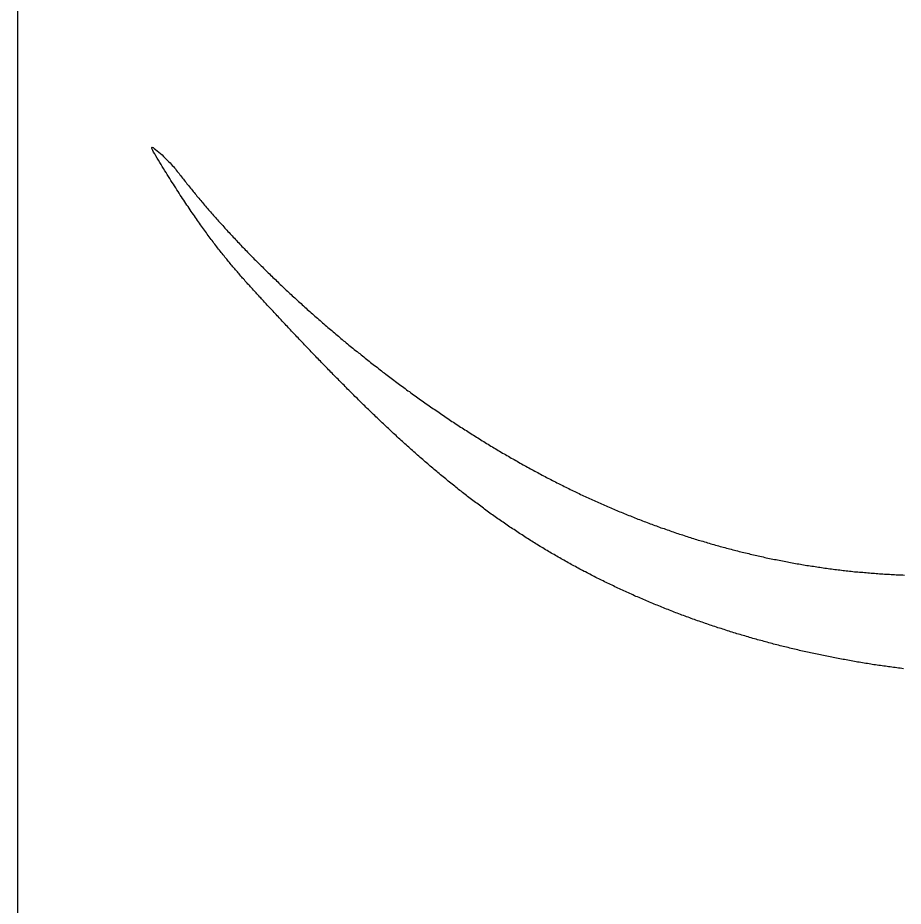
# Model space of a CAD drawing. Extents: x 63 to 788, y 423 to 1014.
# Drawn here: x 500.4 to 505.86, y 810.27 to 815.75 of the extents above; entities that cross this region are included whole.
import ezdxf

# ---------------------------------------------------------------- set-up
doc = ezdxf.new("R2010")
doc.units = 0
doc.header["$MEASUREMENT"] = 0
doc.layers.add('LAYER_1', color=7, linetype='CONTINUOUS')

msp = doc.modelspace()

# ---------------------------------------------------------------- linework, layer by layer
at = {"layer": 'LAYER_1', "color": 1}
msp.add_polyline3d([(500.4, 809.714, 0), (500.4, 810.366, 0), (500.4, 811.019, 0), (500.4, 811.672, 0), (500.4, 812.324, 0), (500.4, 812.977, 0), (500.4, 813.629, 0), (500.4, 814.282, 0), (500.4, 814.935, 0), (500.4, 815.587, 0), (500.4, 816.24, 0)], dxfattribs=at)
at = {"layer": 'LAYER_1', "color": 7}
msp.add_polyline3d([(505.8562, 811.736, 0), (505.8461, 811.738, 0), (505.836, 811.739, 0), (505.8259, 811.74, 0), (505.8159, 811.742, 0), (505.8058, 811.743, 0), (505.7957, 811.744, 0), (505.7857, 811.746, 0), (505.7756, 811.747, 0), (505.7655, 811.748, 0), (505.7555, 811.75, 0), (505.7454, 811.751, 0), (505.7354, 811.752, 0), (505.7253, 811.754, 0), (505.7153, 811.755, 0), (505.7052, 811.757, 0), (505.6952, 811.758, 0), (505.6851, 811.76, 0), (505.6751, 811.761, 0), (505.665, 811.763, 0), (505.655, 811.764, 0), (505.6449, 811.766, 0), (505.6349, 811.768, 0), (505.6249, 811.769, 0), (505.6148, 811.771, 0), (505.6048, 811.772, 0), (505.5948, 811.774, 0), (505.5847, 811.776, 0), (505.5747, 811.777, 0), (505.5647, 811.779, 0), (505.5547, 811.781, 0), (505.5447, 811.783, 0), (505.5347, 811.784, 0), (505.5246, 811.786, 0), (505.5146, 811.788, 0), (505.5046, 811.79, 0), (505.4946, 811.792, 0), (505.4846, 811.793, 0), (505.4746, 811.795, 0), (505.4646, 811.797, 0), (505.4546, 811.799, 0), (505.4446, 811.801, 0), (505.4346, 811.803, 0), (505.4246, 811.805, 0), (505.4147, 811.807, 0), (505.4047, 811.809, 0), (505.3947, 811.811, 0), (505.3847, 811.813, 0), (505.3748, 811.815, 0), (505.3648, 811.817, 0), (505.3548, 811.819, 0), (505.3448, 811.821, 0), (505.3349, 811.823, 0), (505.3249, 811.825, 0), (505.315, 811.827, 0), (505.305, 811.829, 0), (505.295, 811.831, 0), (505.2851, 811.834, 0), (505.2751, 811.836, 0), (505.2652, 811.838, 0), (505.2553, 811.84, 0), (505.2453, 811.842, 0), (505.2354, 811.845, 0), (505.2255, 811.847, 0), (505.2155, 811.849, 0), (505.2056, 811.852, 0), (505.1957, 811.854, 0), (505.1857, 811.856, 0), (505.1758, 811.859, 0), (505.1659, 811.861, 0), (505.156, 811.863, 0), (505.1461, 811.866, 0), (505.1362, 811.868, 0), (505.1263, 811.871, 0), (505.1164, 811.873, 0), (505.1065, 811.876, 0), (505.0966, 811.878, 0), (505.0867, 811.881, 0), (505.0768, 811.883, 0), (505.0669, 811.886, 0), (505.057, 811.888, 0), (505.0472, 811.891, 0), (505.0373, 811.893, 0), (505.0274, 811.896, 0), (505.0176, 811.899, 0), (505.0077, 811.901, 0), (504.9978, 811.904, 0), (504.988, 811.907, 0), (504.9781, 811.909, 0), (504.9683, 811.912, 0), (504.9585, 811.915, 0), (504.9486, 811.918, 0), (504.9388, 811.92, 0), (504.9289, 811.923, 0), (504.9191, 811.926, 0), (504.9093, 811.929, 0), (504.8995, 811.932, 0), (504.8897, 811.935, 0), (504.8799, 811.938, 0), (504.8701, 811.94, 0), (504.8603, 811.943, 0), (504.8505, 811.946, 0), (504.8407, 811.949, 0), (504.8309, 811.952, 0), (504.8211, 811.955, 0), (504.8114, 811.958, 0), (504.8016, 811.961, 0), (504.7918, 811.964, 0), (504.7821, 811.967, 0), (504.7723, 811.97, 0), (504.7626, 811.973, 0), (504.7529, 811.977, 0), (504.7431, 811.98, 0), (504.7334, 811.983, 0), (504.7237, 811.986, 0), (504.714, 811.989, 0), (504.7042, 811.992, 0), (504.6945, 811.996, 0), (504.6848, 811.999, 0), (504.6751, 812.002, 0), (504.6655, 812.005, 0), (504.6558, 812.009, 0), (504.6461, 812.012, 0), (504.6364, 812.015, 0), (504.6268, 812.019, 0), (504.6171, 812.022, 0), (504.6075, 812.025, 0), (504.5978, 812.029, 0), (504.5882, 812.032, 0), (504.5786, 812.035, 0), (504.5689, 812.039, 0), (504.5593, 812.042, 0), (504.5497, 812.046, 0), (504.5401, 812.049, 0), (504.5305, 812.053, 0), (504.5209, 812.056, 0), (504.5113, 812.06, 0), (504.5018, 812.063, 0), (504.4922, 812.067, 0), (504.4827, 812.071, 0), (504.4731, 812.074, 0), (504.4636, 812.078, 0), (504.454, 812.081, 0), (504.4445, 812.085, 0), (504.435, 812.089, 0), (504.4255, 812.093, 0), (504.416, 812.096, 0), (504.4065, 812.1, 0), (504.397, 812.104, 0), (504.3875, 812.107, 0), (504.378, 812.111, 0), (504.3686, 812.115, 0), (504.3591, 812.119, 0), (504.3497, 812.123, 0), (504.3402, 812.127, 0), (504.3308, 812.13, 0), (504.3214, 812.134, 0), (504.3119, 812.138, 0), (504.3025, 812.142, 0), (504.2931, 812.146, 0), (504.2838, 812.15, 0), (504.2744, 812.154, 0), (504.265, 812.158, 0), (504.2556, 812.162, 0), (504.2463, 812.166, 0), (504.2369, 812.17, 0), (504.2276, 812.174, 0), (504.2183, 812.178, 0), (504.209, 812.182, 0), (504.1997, 812.186, 0), (504.1904, 812.191, 0), (504.1811, 812.195, 0), (504.1718, 812.199, 0), (504.1625, 812.203, 0), (504.1533, 812.207, 0), (504.144, 812.211, 0), (504.1348, 812.216, 0), (504.1255, 812.22, 0), (504.1163, 812.224, 0), (504.1071, 812.228, 0), (504.0979, 812.233, 0), (504.0887, 812.237, 0), (504.0795, 812.241, 0), (504.0704, 812.246, 0), (504.0612, 812.25, 0), (504.0521, 812.254, 0), (504.0429, 812.259, 0), (504.0338, 812.263, 0), (504.0247, 812.268, 0), (504.0156, 812.272, 0), (504.0065, 812.277, 0), (503.9974, 812.281, 0), (503.9883, 812.286, 0), (503.9793, 812.29, 0), (503.9702, 812.295, 0), (503.9612, 812.299, 0), (503.9521, 812.304, 0), (503.9431, 812.308, 0), (503.9341, 812.313, 0), (503.9251, 812.318, 0), (503.9161, 812.322, 0), (503.9072, 812.327, 0), (503.8982, 812.332, 0), (503.8892, 812.336, 0), (503.8803, 812.341, 0), (503.8714, 812.346, 0), (503.8625, 812.35, 0), (503.8535, 812.355, 0), (503.8447, 812.36, 0), (503.8358, 812.365, 0), (503.8269, 812.37, 0), (503.8181, 812.374, 0), (503.8092, 812.379, 0), (503.8004, 812.384, 0), (503.7915, 812.389, 0), (503.7828, 812.394, 0), (503.774, 812.399, 0), (503.7652, 812.404, 0), (503.7564, 812.409, 0), (503.7476, 812.414, 0), (503.7389, 812.419, 0), (503.7302, 812.424, 0), (503.7214, 812.429, 0), (503.7127, 812.434, 0), (503.704, 812.439, 0), (503.6954, 812.444, 0), (503.6867, 812.449, 0), (503.678, 812.454, 0), (503.6694, 812.459, 0), (503.6608, 812.464, 0), (503.6522, 812.469, 0), (503.6436, 812.475, 0), (503.635, 812.48, 0), (503.6264, 812.485, 0), (503.6178, 812.49, 0), (503.6093, 812.495, 0), (503.6007, 812.501, 0), (503.5922, 812.506, 0), (503.5837, 812.511, 0), (503.5752, 812.516, 0), (503.5667, 812.522, 0), (503.5582, 812.527, 0), (503.5498, 812.532, 0), (503.5413, 812.538, 0), (503.5329, 812.543, 0), (503.5245, 812.549, 0), (503.5161, 812.554, 0), (503.5077, 812.56, 0), (503.4993, 812.565, 0), (503.4909, 812.57, 0), (503.4825, 812.576, 0), (503.4742, 812.581, 0), (503.4658, 812.587, 0), (503.4575, 812.593, 0), (503.4491, 812.598, 0), (503.4408, 812.604, 0), (503.4325, 812.609, 0), (503.4242, 812.615, 0), (503.416, 812.621, 0), (503.4077, 812.626, 0), (503.3994, 812.632, 0), (503.3912, 812.638, 0), (503.3829, 812.643, 0), (503.3747, 812.649, 0), (503.3665, 812.655, 0), (503.3583, 812.66, 0), (503.3501, 812.666, 0), (503.3419, 812.672, 0), (503.3337, 812.678, 0), (503.3255, 812.684, 0), (503.3173, 812.689, 0), (503.3092, 812.695, 0), (503.301, 812.701, 0), (503.2929, 812.707, 0), (503.2848, 812.713, 0), (503.2766, 812.719, 0), (503.2685, 812.725, 0), (503.2604, 812.731, 0), (503.2523, 812.737, 0), (503.2442, 812.743, 0), (503.2362, 812.749, 0), (503.2281, 812.755, 0), (503.22, 812.761, 0), (503.212, 812.767, 0), (503.2039, 812.773, 0), (503.1959, 812.779, 0), (503.1878, 812.785, 0), (503.1798, 812.791, 0), (503.1718, 812.798, 0), (503.1638, 812.804, 0), (503.1558, 812.81, 0), (503.1477, 812.816, 0), (503.1398, 812.822, 0), (503.1318, 812.829, 0), (503.1238, 812.835, 0), (503.1158, 812.841, 0), (503.1078, 812.848, 0), (503.0999, 812.854, 0), (503.0919, 812.86, 0), (503.084, 812.867, 0), (503.076, 812.873, 0), (503.0681, 812.879, 0), (503.0602, 812.886, 0), (503.0522, 812.892, 0), (503.0443, 812.899, 0), (503.0364, 812.905, 0), (503.0285, 812.912, 0), (503.0206, 812.918, 0), (503.0127, 812.925, 0), (503.0048, 812.931, 0), (502.9969, 812.938, 0), (502.989, 812.944, 0), (502.9811, 812.951, 0), (502.9732, 812.958, 0), (502.9654, 812.964, 0), (502.9575, 812.971, 0), (502.9496, 812.977, 0), (502.9418, 812.984, 0), (502.9339, 812.991, 0), (502.926, 812.998, 0), (502.9182, 813.004, 0), (502.9103, 813.011, 0), (502.9025, 813.018, 0), (502.8947, 813.025, 0), (502.8868, 813.032, 0), (502.879, 813.038, 0), (502.8712, 813.045, 0), (502.8633, 813.052, 0), (502.8555, 813.059, 0), (502.8477, 813.066, 0), (502.8399, 813.073, 0), (502.832, 813.08, 0), (502.8242, 813.087, 0), (502.8164, 813.094, 0), (502.8086, 813.101, 0), (502.8008, 813.108, 0), (502.793, 813.115, 0), (502.7852, 813.122, 0), (502.7774, 813.129, 0), (502.7696, 813.136, 0), (502.7618, 813.143, 0), (502.754, 813.15, 0), (502.7462, 813.157, 0), (502.7384, 813.165, 0), (502.7306, 813.172, 0), (502.7228, 813.179, 0), (502.715, 813.186, 0), (502.7073, 813.193, 0), (502.6995, 813.201, 0), (502.6917, 813.208, 0), (502.684, 813.215, 0), (502.6762, 813.222, 0), (502.6685, 813.23, 0), (502.6607, 813.237, 0), (502.653, 813.244, 0), (502.6453, 813.251, 0), (502.6375, 813.259, 0), (502.6298, 813.266, 0), (502.6221, 813.274, 0), (502.6144, 813.281, 0), (502.6067, 813.288, 0), (502.599, 813.296, 0), (502.5913, 813.303, 0), (502.5837, 813.31, 0), (502.576, 813.318, 0), (502.5684, 813.325, 0), (502.5607, 813.333, 0), (502.5531, 813.34, 0), (502.5455, 813.347, 0), (502.5378, 813.355, 0), (502.5302, 813.362, 0), (502.5226, 813.37, 0), (502.515, 813.377, 0), (502.5075, 813.385, 0), (502.4999, 813.392, 0), (502.4923, 813.4, 0), (502.4848, 813.407, 0), (502.4773, 813.414, 0), (502.4697, 813.422, 0), (502.4622, 813.429, 0), (502.4547, 813.437, 0), (502.4472, 813.444, 0), (502.4398, 813.452, 0), (502.4323, 813.459, 0), (502.4248, 813.467, 0), (502.4174, 813.474, 0), (502.41, 813.482, 0), (502.4026, 813.489, 0), (502.3952, 813.497, 0), (502.3878, 813.504, 0), (502.3804, 813.511, 0), (502.3731, 813.519, 0), (502.3657, 813.526, 0), (502.3584, 813.534, 0), (502.3511, 813.541, 0), (502.3438, 813.549, 0), (502.3365, 813.556, 0), (502.3293, 813.563, 0), (502.322, 813.571, 0), (502.3148, 813.578, 0), (502.3076, 813.586, 0), (502.3004, 813.593, 0), (502.2932, 813.6, 0), (502.2861, 813.608, 0), (502.2789, 813.615, 0), (502.2718, 813.623, 0), (502.2647, 813.63, 0), (502.2576, 813.637, 0), (502.2505, 813.645, 0), (502.2435, 813.652, 0), (502.2364, 813.659, 0), (502.2294, 813.666, 0), (502.2224, 813.674, 0), (502.2155, 813.681, 0), (502.2085, 813.688, 0), (502.2016, 813.696, 0), (502.1947, 813.703, 0), (502.1878, 813.71, 0), (502.1809, 813.717, 0), (502.174, 813.724, 0), (502.1672, 813.732, 0), (502.1604, 813.739, 0), (502.1536, 813.746, 0), (502.1468, 813.753, 0), (502.1401, 813.76, 0), (502.1334, 813.767, 0), (502.1267, 813.774, 0), (502.12, 813.781, 0), (502.1133, 813.788, 0), (502.1067, 813.795, 0), (502.1001, 813.802, 0), (502.0935, 813.809, 0), (502.0869, 813.816, 0), (502.0804, 813.823, 0), (502.0739, 813.83, 0), (502.0674, 813.837, 0), (502.0609, 813.844, 0), (502.0545, 813.851, 0), (502.0481, 813.858, 0), (502.0417, 813.864, 0), (502.0354, 813.871, 0), (502.029, 813.878, 0), (502.0227, 813.885, 0), (502.0164, 813.891, 0), (502.0102, 813.898, 0), (502.0039, 813.905, 0), (501.9977, 813.911, 0), (501.9916, 813.918, 0), (501.9854, 813.925, 0), (501.9793, 813.931, 0), (501.9732, 813.938, 0), (501.9672, 813.944, 0), (501.9611, 813.951, 0), (501.9551, 813.957, 0), (501.9491, 813.964, 0), (501.9432, 813.97, 0), (501.9373, 813.976, 0), (501.9314, 813.983, 0), (501.9255, 813.989, 0), (501.9197, 813.995, 0), (501.9139, 814.002, 0), (501.9081, 814.008, 0), (501.9023, 814.014, 0), (501.8966, 814.02, 0), (501.8909, 814.026, 0), (501.8852, 814.033, 0), (501.8795, 814.039, 0), (501.8739, 814.045, 0), (501.8682, 814.051, 0), (501.8626, 814.057, 0), (501.857, 814.063, 0), (501.8514, 814.069, 0), (501.8459, 814.076, 0), (501.8403, 814.082, 0), (501.8348, 814.088, 0), (501.8293, 814.094, 0), (501.8238, 814.1, 0), (501.8182, 814.106, 0), (501.8128, 814.112, 0), (501.8073, 814.118, 0), (501.8018, 814.124, 0), (501.7963, 814.131, 0), (501.7909, 814.137, 0), (501.7854, 814.143, 0), (501.78, 814.149, 0), (501.7745, 814.155, 0), (501.7691, 814.162, 0), (501.7636, 814.168, 0), (501.7582, 814.174, 0), (501.7528, 814.181, 0), (501.7473, 814.187, 0), (501.7419, 814.193, 0), (501.7365, 814.2, 0), (501.731, 814.206, 0), (501.7256, 814.212, 0), (501.7201, 814.219, 0), (501.7147, 814.225, 0), (501.7092, 814.232, 0), (501.7037, 814.239, 0), (501.6982, 814.245, 0), (501.6927, 814.252, 0), (501.6873, 814.259, 0), (501.6818, 814.265, 0), (501.6762, 814.272, 0), (501.6707, 814.279, 0), (501.6651, 814.286, 0), (501.6596, 814.293, 0), (501.654, 814.3, 0), (501.6484, 814.307, 0), (501.6428, 814.314, 0), (501.6372, 814.321, 0), (501.6315, 814.329, 0), (501.6259, 814.336, 0), (501.6202, 814.343, 0), (501.6145, 814.351, 0), (501.6087, 814.358, 0), (501.603, 814.366, 0), (501.5972, 814.374, 0), (501.5914, 814.381, 0), (501.5856, 814.389, 0), (501.5797, 814.397, 0), (501.5738, 814.405, 0), (501.5679, 814.413, 0), (501.562, 814.421, 0), (501.556, 814.429, 0), (501.55, 814.438, 0), (501.544, 814.446, 0), (501.5379, 814.454, 0), (501.5318, 814.463, 0), (501.5257, 814.471, 0), (501.5195, 814.48, 0), (501.5133, 814.489, 0), (501.5071, 814.498, 0), (501.5008, 814.507, 0), (501.4945, 814.516, 0), (501.4881, 814.525, 0), (501.4817, 814.534, 0), (501.4753, 814.544, 0), (501.4688, 814.553, 0), (501.4623, 814.563, 0), (501.4557, 814.573, 0), (501.4491, 814.583, 0), (501.4425, 814.592, 0), (501.4357, 814.603, 0), (501.429, 814.613, 0), (501.4222, 814.623, 0), (501.4153, 814.633, 0), (501.4084, 814.644, 0), (501.4015, 814.654, 0), (501.3945, 814.665, 0), (501.3874, 814.676, 0), (501.3803, 814.687, 0), (501.3731, 814.698, 0), (501.3659, 814.71, 0), (501.3586, 814.721, 0), (501.3513, 814.732, 0), (501.3439, 814.744, 0), (501.3365, 814.756, 0), (501.3289, 814.768, 0), (501.3214, 814.78, 0), (501.3137, 814.792, 0), (501.306, 814.804, 0), (501.2983, 814.817, 0), (501.2905, 814.83, 0), (501.2826, 814.842, 0), (501.2746, 814.855, 0), (501.2666, 814.868, 0), (501.2585, 814.882, 0), (501.2507, 814.895, 0), (501.2435, 814.907, 0), (501.2371, 814.918, 0), (501.2318, 814.928, 0), (501.2281, 814.937, 0), (501.2261, 814.943, 0), (501.2263, 814.947, 0), (501.2289, 814.948, 0), (501.2339, 814.946, 0), (501.241, 814.941, 0), (501.2495, 814.935, 0), (501.259, 814.927, 0), (501.2691, 814.918, 0), (501.2791, 814.91, 0), (501.2888, 814.901, 0), (501.298, 814.892, 0), (501.3069, 814.884, 0), (501.3152, 814.875, 0), (501.3233, 814.867, 0), (501.3309, 814.859, 0), (501.3383, 814.852, 0), (501.3453, 814.844, 0), (501.3521, 814.836, 0), (501.3585, 814.829, 0), (501.3648, 814.822, 0), (501.3709, 814.815, 0), (501.3768, 814.807, 0), (501.3825, 814.8, 0), (501.3881, 814.793, 0), (501.3936, 814.786, 0), (501.3991, 814.779, 0), (501.4045, 814.773, 0), (501.4098, 814.766, 0), (501.4151, 814.759, 0), (501.4205, 814.752, 0), (501.4259, 814.745, 0), (501.4313, 814.738, 0), (501.4368, 814.731, 0), (501.4423, 814.724, 0), (501.4478, 814.717, 0), (501.4533, 814.711, 0), (501.4588, 814.704, 0), (501.4644, 814.697, 0), (501.47, 814.69, 0), (501.4757, 814.683, 0), (501.4813, 814.676, 0), (501.487, 814.669, 0), (501.4927, 814.662, 0), (501.4984, 814.655, 0), (501.5042, 814.648, 0), (501.51, 814.641, 0), (501.5158, 814.634, 0), (501.5217, 814.627, 0), (501.5275, 814.62, 0), (501.5334, 814.613, 0), (501.5393, 814.606, 0), (501.5453, 814.599, 0), (501.5512, 814.592, 0), (501.5572, 814.585, 0), (501.5632, 814.578, 0), (501.5692, 814.571, 0), (501.5753, 814.564, 0), (501.5814, 814.557, 0), (501.5875, 814.55, 0), (501.5936, 814.543, 0), (501.5998, 814.536, 0), (501.606, 814.529, 0), (501.6122, 814.522, 0), (501.6184, 814.515, 0), (501.6246, 814.508, 0), (501.6309, 814.501, 0), (501.6372, 814.494, 0), (501.6435, 814.487, 0), (501.6499, 814.48, 0), (501.6563, 814.473, 0), (501.6626, 814.466, 0), (501.6691, 814.458, 0), (501.6755, 814.451, 0), (501.6819, 814.444, 0), (501.6884, 814.437, 0), (501.6949, 814.43, 0), (501.7015, 814.423, 0), (501.708, 814.416, 0), (501.7146, 814.409, 0), (501.7212, 814.402, 0), (501.7278, 814.395, 0), (501.7344, 814.388, 0), (501.7411, 814.381, 0), (501.7478, 814.374, 0), (501.7544, 814.366, 0), (501.7612, 814.359, 0), (501.7679, 814.352, 0), (501.7747, 814.345, 0), (501.7815, 814.338, 0), (501.7883, 814.331, 0), (501.7951, 814.324, 0), (501.8019, 814.317, 0), (501.8088, 814.31, 0), (501.8157, 814.303, 0), (501.8226, 814.296, 0), (501.8295, 814.288, 0), (501.8365, 814.281, 0), (501.8434, 814.274, 0), (501.8504, 814.267, 0), (501.8574, 814.26, 0), (501.8645, 814.253, 0), (501.8715, 814.246, 0), (501.8786, 814.239, 0), (501.8857, 814.232, 0), (501.8928, 814.225, 0), (501.8999, 814.218, 0), (501.9071, 814.211, 0), (501.9142, 814.203, 0), (501.9214, 814.196, 0), (501.9286, 814.189, 0), (501.9358, 814.182, 0), (501.9431, 814.175, 0), (501.9503, 814.168, 0), (501.9576, 814.161, 0), (501.9649, 814.154, 0), (501.9722, 814.147, 0), (501.9795, 814.14, 0), (501.9869, 814.133, 0), (501.9943, 814.126, 0), (502.0016, 814.119, 0), (502.009, 814.112, 0), (502.0165, 814.104, 0), (502.0239, 814.097, 0), (502.0313, 814.09, 0), (502.0388, 814.083, 0), (502.0463, 814.076, 0), (502.0538, 814.069, 0), (502.0613, 814.062, 0), (502.0689, 814.055, 0), (502.0764, 814.048, 0), (502.084, 814.041, 0), (502.0916, 814.034, 0), (502.0992, 814.027, 0), (502.1068, 814.02, 0), (502.1145, 814.013, 0), (502.1221, 814.006, 0), (502.1298, 813.999, 0), (502.1375, 813.992, 0), (502.1452, 813.985, 0), (502.1529, 813.978, 0), (502.1607, 813.971, 0), (502.1684, 813.964, 0), (502.1762, 813.957, 0), (502.184, 813.95, 0), (502.1918, 813.943, 0), (502.1996, 813.936, 0), (502.2074, 813.929, 0), (502.2153, 813.922, 0), (502.2231, 813.915, 0), (502.231, 813.908, 0), (502.2389, 813.902, 0), (502.2468, 813.895, 0), (502.2547, 813.888, 0), (502.2626, 813.881, 0), (502.2706, 813.874, 0), (502.2785, 813.867, 0), (502.2865, 813.86, 0), (502.2945, 813.853, 0), (502.3025, 813.846, 0), (502.3105, 813.839, 0), (502.3185, 813.833, 0), (502.3266, 813.826, 0), (502.3346, 813.819, 0), (502.3427, 813.812, 0), (502.3508, 813.805, 0), (502.3589, 813.798, 0), (502.367, 813.791, 0), (502.3751, 813.785, 0), (502.3832, 813.778, 0), (502.3914, 813.771, 0), (502.3995, 813.764, 0), (502.4077, 813.757, 0), (502.4159, 813.751, 0), (502.4241, 813.744, 0), (502.4323, 813.737, 0), (502.4405, 813.73, 0), (502.4488, 813.724, 0), (502.457, 813.717, 0), (502.4653, 813.71, 0), (502.4735, 813.703, 0), (502.4818, 813.697, 0), (502.4901, 813.69, 0), (502.4984, 813.683, 0), (502.5067, 813.677, 0), (502.515, 813.67, 0), (502.5234, 813.663, 0), (502.5317, 813.657, 0), (502.5401, 813.65, 0), (502.5485, 813.643, 0), (502.5569, 813.637, 0), (502.5652, 813.63, 0), (502.5736, 813.623, 0), (502.582, 813.617, 0), (502.5905, 813.61, 0), (502.5989, 813.604, 0), (502.6073, 813.597, 0), (502.6158, 813.591, 0), (502.6243, 813.584, 0), (502.6327, 813.577, 0), (502.6412, 813.571, 0), (502.6497, 813.564, 0), (502.6582, 813.558, 0), (502.6667, 813.551, 0), (502.6752, 813.545, 0), (502.6838, 813.538, 0), (502.6923, 813.532, 0), (502.7008, 813.526, 0), (502.7094, 813.519, 0), (502.718, 813.513, 0), (502.7265, 813.506, 0), (502.7351, 813.5, 0), (502.7437, 813.493, 0), (502.7523, 813.487, 0), (502.7609, 813.481, 0), (502.7695, 813.474, 0), (502.7781, 813.468, 0), (502.7868, 813.462, 0), (502.7954, 813.455, 0), (502.8041, 813.449, 0), (502.8127, 813.443, 0), (502.8214, 813.436, 0), (502.83, 813.43, 0), (502.8387, 813.424, 0), (502.8474, 813.418, 0), (502.8561, 813.411, 0), (502.8648, 813.405, 0), (502.8735, 813.399, 0), (502.8822, 813.393, 0), (502.8909, 813.387, 0), (502.8996, 813.381, 0), (502.9084, 813.374, 0), (502.9171, 813.368, 0), (502.9258, 813.362, 0), (502.9346, 813.356, 0), (502.9433, 813.35, 0), (502.9521, 813.344, 0), (502.9609, 813.338, 0), (502.9696, 813.332, 0), (502.9784, 813.326, 0), (502.9872, 813.32, 0), (502.996, 813.314, 0), (503.0048, 813.308, 0), (503.0136, 813.302, 0), (503.0224, 813.296, 0), (503.0312, 813.29, 0), (503.04, 813.284, 0), (503.0488, 813.278, 0), (503.0577, 813.272, 0), (503.0665, 813.266, 0), (503.0753, 813.26, 0), (503.0842, 813.254, 0), (503.093, 813.249, 0), (503.1018, 813.243, 0), (503.1107, 813.237, 0), (503.1195, 813.231, 0), (503.1284, 813.225, 0), (503.1373, 813.22, 0), (503.1461, 813.214, 0), (503.155, 813.208, 0), (503.1639, 813.203, 0), (503.1727, 813.197, 0), (503.1816, 813.191, 0), (503.1905, 813.186, 0), (503.1994, 813.18, 0), (503.2083, 813.174, 0), (503.2172, 813.169, 0), (503.2261, 813.163, 0), (503.235, 813.158, 0), (503.2439, 813.152, 0), (503.2528, 813.146, 0), (503.2617, 813.141, 0), (503.2706, 813.135, 0), (503.2795, 813.13, 0), (503.2885, 813.124, 0), (503.2974, 813.119, 0), (503.3063, 813.114, 0), (503.3152, 813.108, 0), (503.3242, 813.103, 0), (503.3331, 813.097, 0), (503.3421, 813.092, 0), (503.351, 813.087, 0), (503.36, 813.081, 0), (503.3689, 813.076, 0), (503.3779, 813.071, 0), (503.3868, 813.065, 0), (503.3958, 813.06, 0), (503.4048, 813.055, 0), (503.4138, 813.05, 0), (503.4228, 813.045, 0), (503.4317, 813.039, 0), (503.4407, 813.034, 0), (503.4497, 813.029, 0), (503.4587, 813.024, 0), (503.4677, 813.019, 0), (503.4767, 813.014, 0), (503.4857, 813.009, 0), (503.4947, 813.003, 0), (503.5038, 812.998, 0), (503.5128, 812.993, 0), (503.5218, 812.988, 0), (503.5308, 812.983, 0), (503.5399, 812.978, 0), (503.5489, 812.973, 0), (503.558, 812.968, 0), (503.567, 812.963, 0), (503.576, 812.959, 0), (503.5851, 812.954, 0), (503.5942, 812.949, 0), (503.6032, 812.944, 0), (503.6123, 812.939, 0), (503.6214, 812.934, 0), (503.6304, 812.929, 0), (503.6395, 812.925, 0), (503.6486, 812.92, 0), (503.6577, 812.915, 0), (503.6668, 812.91, 0), (503.6759, 812.906, 0), (503.685, 812.901, 0), (503.6941, 812.896, 0), (503.7032, 812.892, 0), (503.7123, 812.887, 0), (503.7215, 812.882, 0), (503.7306, 812.878, 0), (503.7397, 812.873, 0), (503.7488, 812.868, 0), (503.758, 812.864, 0), (503.7671, 812.859, 0), (503.7763, 812.855, 0), (503.7854, 812.85, 0), (503.7946, 812.846, 0), (503.8037, 812.841, 0), (503.8129, 812.837, 0), (503.8221, 812.832, 0), (503.8313, 812.828, 0), (503.8404, 812.824, 0), (503.8496, 812.819, 0), (503.8588, 812.815, 0), (503.868, 812.81, 0), (503.8772, 812.806, 0), (503.8864, 812.802, 0), (503.8956, 812.797, 0), (503.9049, 812.793, 0), (503.9141, 812.789, 0), (503.9233, 812.785, 0), (503.9325, 812.78, 0), (503.9418, 812.776, 0), (503.951, 812.772, 0), (503.9603, 812.768, 0), (503.9695, 812.764, 0), (503.9788, 812.76, 0), (503.988, 812.755, 0), (503.9973, 812.751, 0), (504.0066, 812.747, 0), (504.0159, 812.743, 0), (504.0251, 812.739, 0), (504.0344, 812.735, 0), (504.0437, 812.731, 0), (504.053, 812.727, 0), (504.0623, 812.723, 0), (504.0716, 812.719, 0), (504.0809, 812.715, 0), (504.0902, 812.711, 0), (504.0996, 812.707, 0), (504.1089, 812.703, 0), (504.1182, 812.7, 0), (504.1276, 812.696, 0), (504.1369, 812.692, 0), (504.1463, 812.688, 0), (504.1556, 812.684, 0), (504.165, 812.68, 0), (504.1744, 812.677, 0), (504.1837, 812.673, 0), (504.1931, 812.669, 0), (504.2025, 812.666, 0), (504.2119, 812.662, 0), (504.2213, 812.658, 0), (504.2307, 812.655, 0), (504.2401, 812.651, 0), (504.2495, 812.647, 0), (504.2589, 812.644, 0), (504.2683, 812.64, 0), (504.2777, 812.637, 0), (504.2872, 812.633, 0), (504.2966, 812.629, 0), (504.3061, 812.626, 0), (504.3155, 812.622, 0), (504.325, 812.619, 0), (504.3344, 812.616, 0), (504.3439, 812.612, 0), (504.3534, 812.609, 0), (504.3628, 812.605, 0), (504.3723, 812.602, 0), (504.3818, 812.599, 0), (504.3913, 812.595, 0), (504.4008, 812.592, 0), (504.4103, 812.589, 0), (504.4198, 812.585, 0), (504.4294, 812.582, 0), (504.4389, 812.579, 0), (504.4484, 812.576, 0), (504.4579, 812.572, 0), (504.4675, 812.569, 0), (504.477, 812.566, 0), (504.4866, 812.563, 0), (504.4962, 812.56, 0), (504.5057, 812.557, 0), (504.5153, 812.553, 0), (504.5249, 812.55, 0), (504.5345, 812.547, 0), (504.5441, 812.544, 0), (504.5537, 812.541, 0), (504.5633, 812.538, 0), (504.5729, 812.535, 0), (504.5825, 812.532, 0), (504.5921, 812.529, 0), (504.6017, 812.526, 0), (504.6114, 812.523, 0), (504.621, 812.521, 0), (504.6307, 812.518, 0), (504.6403, 812.515, 0), (504.65, 812.512, 0), (504.6597, 812.509, 0), (504.6693, 812.506, 0), (504.679, 812.504, 0), (504.6887, 812.501, 0), (504.6984, 812.498, 0), (504.7081, 812.495, 0), (504.7178, 812.493, 0), (504.7275, 812.49, 0), (504.7372, 812.487, 0), (504.7469, 812.485, 0), (504.7567, 812.482, 0), (504.7664, 812.479, 0), (504.7761, 812.477, 0), (504.7859, 812.474, 0), (504.7957, 812.472, 0), (504.8054, 812.469, 0), (504.8152, 812.467, 0), (504.825, 812.464, 0), (504.8347, 812.462, 0), (504.8445, 812.459, 0), (504.8543, 812.457, 0), (504.8641, 812.454, 0), (504.8739, 812.452, 0), (504.8838, 812.45, 0), (504.8936, 812.447, 0), (504.9034, 812.445, 0), (504.9133, 812.442, 0), (504.9231, 812.44, 0), (504.933, 812.438, 0), (504.9428, 812.436, 0), (504.9527, 812.433, 0), (504.9626, 812.431, 0), (504.9724, 812.429, 0), (504.9823, 812.427, 0), (504.9922, 812.425, 0), (505.0021, 812.422, 0), (505.012, 812.42, 0), (505.0219, 812.418, 0), (505.0319, 812.416, 0), (505.0418, 812.414, 0), (505.0517, 812.412, 0), (505.0617, 812.41, 0), (505.0716, 812.408, 0), (505.0816, 812.406, 0), (505.0915, 812.404, 0), (505.1015, 812.402, 0), (505.1115, 812.4, 0), (505.1214, 812.398, 0), (505.1314, 812.396, 0), (505.1414, 812.394, 0), (505.1514, 812.392, 0), (505.1614, 812.391, 0), (505.1714, 812.389, 0), (505.1815, 812.387, 0), (505.1915, 812.385, 0), (505.2015, 812.383, 0), (505.2116, 812.382, 0), (505.2216, 812.38, 0), (505.2317, 812.378, 0), (505.2417, 812.377, 0), (505.2518, 812.375, 0), (505.2618, 812.373, 0), (505.2719, 812.372, 0), (505.282, 812.37, 0), (505.2921, 812.368, 0), (505.3021, 812.367, 0), (505.3122, 812.365, 0), (505.3223, 812.364, 0), (505.3324, 812.362, 0), (505.3425, 812.361, 0), (505.3526, 812.359, 0), (505.3627, 812.358, 0), (505.3729, 812.356, 0), (505.383, 812.355, 0), (505.3931, 812.354, 0), (505.4032, 812.352, 0), (505.4134, 812.351, 0), (505.4235, 812.35, 0), (505.4337, 812.348, 0), (505.4438, 812.347, 0), (505.454, 812.346, 0), (505.4641, 812.345, 0), (505.4743, 812.343, 0), (505.4844, 812.342, 0), (505.4946, 812.341, 0), (505.5048, 812.34, 0), (505.515, 812.339, 0), (505.5251, 812.338, 0), (505.5353, 812.337, 0), (505.5455, 812.336, 0), (505.5557, 812.334, 0), (505.5659, 812.333, 0), (505.5761, 812.332, 0), (505.5863, 812.331, 0), (505.5965, 812.331, 0), (505.6067, 812.33, 0), (505.6169, 812.329, 0), (505.6271, 812.328, 0), (505.6373, 812.327, 0), (505.6475, 812.326, 0), (505.6577, 812.325, 0), (505.6679, 812.324, 0), (505.6782, 812.324, 0), (505.6884, 812.323, 0), (505.6986, 812.322, 0), (505.7088, 812.321, 0), (505.719, 812.321, 0), (505.7293, 812.32, 0), (505.7395, 812.319, 0), (505.7497, 812.319, 0), (505.76, 812.318, 0), (505.7702, 812.318, 0), (505.7804, 812.317, 0), (505.7907, 812.316, 0), (505.8009, 812.316, 0), (505.8112, 812.315, 0), (505.8214, 812.315, 0), (505.8317, 812.315, 0), (505.8419, 812.314, 0), (505.8521, 812.314, 0), (505.8624, 812.313, 0)], dxfattribs=at)

doc.saveas('drawing.dxf')
